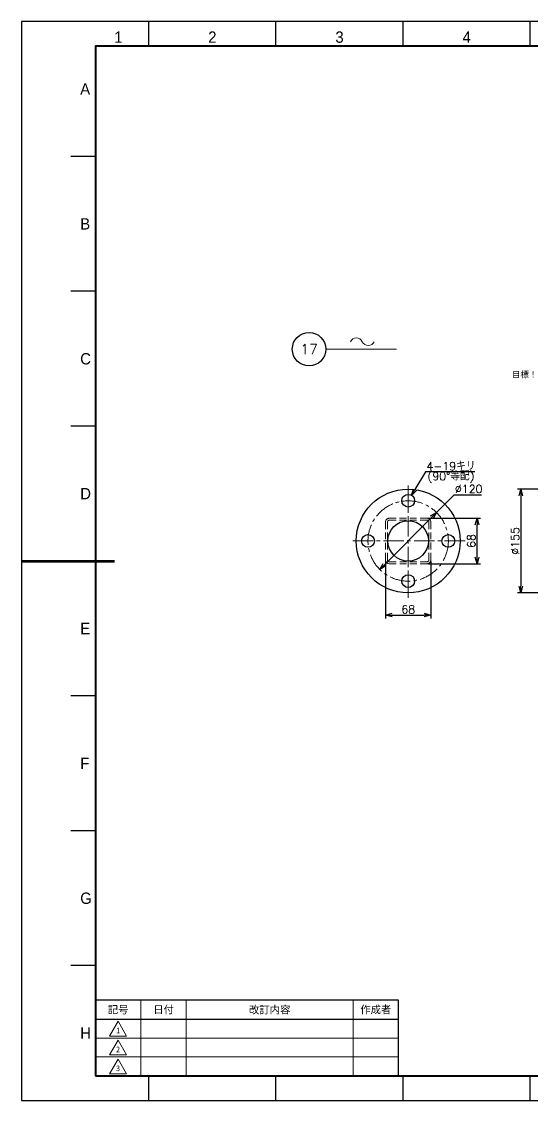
# Model space of a CAD drawing. Header units: millimetres. Extents: x -7 to 4834, y -34 to 1682.
# Drawn here: x 2555 to 3317, y 27 to 1638 of the extents above; entities that cross this region are included whole.
import ezdxf
from ezdxf.entities.mleader import LeaderData, LeaderLine
from ezdxf.enums import TextEntityAlignment as Align
from ezdxf.math import Vec2, Vec3

# ---------------------------------------------------------------- set-up
doc = ezdxf.new("R2010")
doc.units = ezdxf.units.MM
doc.header["$LTSCALE"] = 1.6
doc.header["$PDMODE"] = 99
doc.header["$PDSIZE"] = 1
doc.linetypes.add('CENTER2', pattern=[28.575, 19.05, -3.175, 3.175, -3.175])
doc.linetypes.add('HIDDEN', pattern=[9.525, 6.35, -3.175])
for name, color, linetype, lineweight in [('04_HIDDEN', 2, 'HIDDEN', 13), ('05_CENTER', 4, 'CENTER2', 13), ('08_DIM', 3, 'Continuous', 13), ('99_図枠', 7, 'Continuous', 40)]:
    doc.layers.add(name, color=color, linetype=linetype, lineweight=lineweight)
doc.styles.add('KSS_TXT', font='txt.shx', dxfattribs={"bigfont": 'extfont2.shx'})
doc.styles.add('MS_G', font='MS Gothic.ttf')
doc.styles.get("Standard").update_dxf_attribs({"font": 'txt.shx', "bigfont": 'extfont2.shx'})
doc.styles.add('表題用', font='MS PGothic.ttf')
doc.dimstyles.new('KSS_DIM', dxfattribs={"dimscale": 4, "dimtxt": 3, "dimasz": 2.5, "dimexe": 1.25, "dimexo": 0.625, "dimtad": 1, "dimdsep": 46, "dimtxsty": 'KSS_TXT', "dimblk": 'OPEN30', "dimcen": 0, "dimazin": 2, "dimtfac": 0.75, "dimtmove": 0, "dimatfit": 3, "dimldrblk": 'OPEN30', "dimfxl": 1.25, "dimtolj": 1, "dimarcsym": 0})
doc.dimstyles.new('KSS_DIM$3', dxfattribs={"dimscale": 4, "dimtxt": 3, "dimasz": 2.5, "dimexe": 1.25, "dimexo": 0.625, "dimtad": 1, "dimtih": 1, "dimtoh": 1, "dimdsep": 46, "dimtxsty": 'KSS_TXT', "dimblk": 'OPEN30', "dimcen": 0, "dimazin": 2, "dimtfac": 0.75, "dimtofl": 0, "dimtmove": 0, "dimatfit": 3, "dimldrblk": 'OPEN30', "dimfxl": 1.25, "dimtolj": 1, "dimarcsym": 0})

# ---------------------------------------------------------------- blocks, each defined once
blk = doc.blocks.new('AM_BALLOON1')
at = {"transparency": 16777216}
blk.add_circle((0, 0), 5, dxfattribs=at)
blk.add_attdef('B_NUMBER', text='', height=3, dxfattribs=at).set_placement((0, 0), align=Align.MIDDLE_CENTER)
blk = doc.blocks.new('_OPEN')
at = {"color": 0, "linetype": 'ByBlock'}
for p, q in [((-1, 0.17), (0, 0)), ((0, 0), (-1, -0.17)), ((0, 0), (-1, 0))]:
    blk.add_line(p, q, dxfattribs=at)
blk = doc.blocks.new('p1ba05')
for centre, start, end in [((-2.95, 0.29), 24.2276, 155.5758), ((0, 1.62), 204.2276, 335.5758)]:
    blk.add_arc(centre, 1.62, start, end)
blk = doc.blocks.new('_Open30')
at = {"color": 0, "linetype": 'ByBlock', "lineweight": -2}
for p, q in [((-1, 0.27), (0, 0)), ((0, 0), (-1, -0.27)), ((0, 0), (-1, 0))]:
    blk.add_line(p, q, dxfattribs=at)
blk = doc.blocks.new('*D312')
at = {"layer": '08_DIM', "color": 0, "lineweight": -2, "transparency": 16777216}
for p, q in [((3372.5, 939.9), (3295.8, 939.9)), ((3300.8, 929.9), (3300.8, 794.9)), ((3372.5, 784.9), (3295.8, 784.9))]:
    blk.add_line(p, q, dxfattribs=at)
at = {"layer": 'Defpoints', "color": 0, "transparency": 16777216}
for p in [(3375, 939.9), (3300.8, 784.9), (3375, 784.9)]:
    blk.add_point(p, dxfattribs=at)
at = {"layer": '08_DIM', "color": 0, "lineweight": -2, "transparency": 16777216, "xscale": 10, "yscale": 10, "zscale": 10}
for p, rotation in [((3300.8, 939.9), 90), ((3300.8, 784.9), 270)]:
    blk.add_blockref('_Open30', p, dxfattribs=dict(at, rotation=rotation))
at = {"layer": '08_DIM', "color": 0, "transparency": 16777216, "insert": (3292.3, 862.4), "char_height": 12, "attachment_point": 5, "rotation": 90, "style": 'KSS_TXT'}
blk.add_mtext('\\A1;%%C155', dxfattribs=at)
blk = doc.blocks.new('*D318')
at = {"layer": '08_DIM', "color": 0, "lineweight": -2, "transparency": 16777216}
for p, q in [((3174.9, 904.9), (3201.4, 931.5)), ((3201.4, 931.5), (3241.9, 931.5)), ((3097.3, 826.9), (3167.9, 897.8))]:
    blk.add_line(p, q, dxfattribs=at)
at = {"layer": 'Defpoints', "color": 0, "transparency": 16777216}
for p in [(3174.9, 904.9), (3090.3, 819.8)]:
    blk.add_point(p, dxfattribs=at)
at = {"layer": '08_DIM', "color": 0, "lineweight": -2, "transparency": 16777216, "xscale": 10, "yscale": 10, "zscale": 10}
for p, rotation in [((3174.9, 904.9), 45.15188647750616), ((3090.3, 819.8), 225.1518864775062)]:
    blk.add_blockref('_Open30', p, dxfattribs=dict(at, rotation=rotation))
at = {"layer": '08_DIM', "color": 0, "transparency": 16777216, "insert": (3222.9, 940), "char_height": 12, "attachment_point": 5, "style": 'KSS_TXT'}
blk.add_mtext('\\A1;%%C120', dxfattribs=at)
blk = doc.blocks.new('*D319')
at = {"layer": '08_DIM', "color": 0, "lineweight": -2, "transparency": 16777216}
for p, q in [((3098.6, 831.9), (3098.6, 746.6)), ((3166.6, 831.9), (3166.6, 746.6)), ((3108.6, 751.6), (3156.6, 751.6))]:
    blk.add_line(p, q, dxfattribs=at)
at = {"layer": 'Defpoints', "color": 0, "transparency": 16777216}
for p in [(3098.6, 834.4), (3166.6, 834.4), (3166.6, 751.6)]:
    blk.add_point(p, dxfattribs=at)
at = {"layer": '08_DIM', "color": 0, "lineweight": -2, "transparency": 16777216, "xscale": 10, "yscale": 10, "zscale": 10, "rotation": 180}
blk.add_blockref('_Open30', (3098.6, 751.6), dxfattribs=at)
at = {"layer": '08_DIM', "color": 0, "lineweight": -2, "transparency": 16777216, "xscale": 10, "yscale": 10, "zscale": 10}
blk.add_blockref('_Open30', (3166.6, 751.6), dxfattribs=at)
at = {"layer": '08_DIM', "color": 0, "transparency": 16777216, "insert": (3132.6, 760.1), "char_height": 12, "attachment_point": 5, "style": 'KSS_TXT'}
blk.add_mtext('\\A1;68', dxfattribs=at)
blk = doc.blocks.new('*D320')
at = {"layer": '08_DIM', "color": 0, "lineweight": -2, "transparency": 16777216}
for p, q in [((3163.1, 896.4), (3240.4, 896.4)), ((3235.4, 838.4), (3235.4, 886.4)), ((3163.1, 828.4), (3240.4, 828.4))]:
    blk.add_line(p, q, dxfattribs=at)
at = {"layer": 'Defpoints', "color": 0, "transparency": 16777216}
for p in [(3160.6, 896.4), (3235.4, 896.4), (3160.6, 828.4)]:
    blk.add_point(p, dxfattribs=at)
at = {"layer": '08_DIM', "color": 0, "lineweight": -2, "transparency": 16777216, "xscale": 10, "yscale": 10, "zscale": 10}
for p, rotation in [((3235.4, 896.4), 90), ((3235.4, 828.4), 270)]:
    blk.add_blockref('_Open30', p, dxfattribs=dict(at, rotation=rotation))
at = {"layer": '08_DIM', "color": 0, "transparency": 16777216, "insert": (3226.9, 862.4), "char_height": 12, "attachment_point": 5, "rotation": 90, "style": 'KSS_TXT'}
blk.add_mtext('\\A1;68', dxfattribs=at)
blk = doc.blocks.new('*D321')
at = {"layer": '08_DIM', "color": 0, "lineweight": -2, "transparency": 16777216}
for p, q in [((3158.6, 965.6), (3142.7, 939.1)), ((3231.9, 965.6), (3158.6, 965.6))]:
    blk.add_line(p, q, dxfattribs=at)
at = {"layer": 'Defpoints', "color": 0, "transparency": 16777216}
for p in [(3137.5, 930.5), (3127.7, 914.2)]:
    blk.add_point(p, dxfattribs=at)
at = {"layer": '08_DIM', "color": 0, "lineweight": -2, "transparency": 16777216, "xscale": 10, "yscale": 10, "zscale": 10, "rotation": 238.916646189371}
blk.add_blockref('_Open30', (3137.5, 930.5), dxfattribs=at)
at = {"layer": '08_DIM', "color": 0, "transparency": 16777216, "char_height": 12, "attachment_point": 5, "style": 'KSS_TXT'}
for s, insert in [('\\A1;4-19キリ', (3196.5, 974.1)), ('\\A1;(90°等配)', (3196.5, 957.1))]:
    blk.add_mtext(s, dxfattribs=dict(at, insert=insert))

msp = doc.modelspace()

# ---------------------------------------------------------------- linework, layer by layer
at = {"color": 0}
for centre, radius in [((3132.592, 862.356), 77.5), ((3132.592, 922.356), 9.5), ((3132.592, 862.356), 30.25), ((3072.592, 862.356), 9.5), ((3192.592, 862.356), 9.5), ((3132.592, 802.356), 9.5)]:
    msp.add_circle(centre, radius, dxfattribs=at)
at = {"layer": '04_HIDDEN'}
for points in [[(3104.592, 896.356), (3160.592, 896.356, -0.41421356), (3166.592, 890.356), (3166.592, 834.356, -0.41421356), (3160.592, 828.356), (3104.592, 828.356, -0.41421356), (3098.592, 834.356), (3098.592, 890.356, -0.41421356)], [(3104.592, 893.356), (3160.592, 893.356, -0.41421356), (3163.592, 890.356), (3163.592, 834.356, -0.41421356), (3160.592, 831.356), (3104.592, 831.356, -0.41421356), (3101.592, 834.356), (3101.592, 890.356, -0.41421356)]]:
    msp.add_lwpolyline(points, format="xyb", close=True, dxfattribs=at)
at = {"layer": '05_CENTER'}
for p, q in [((3132.592, 777.397), (3132.592, 947.315)), ((3132.592, 938.014), (3132.592, 906.699)), ((3217.551, 862.356), (3047.633, 862.356)), ((3132.592, 818.014), (3132.592, 786.699))]:
    msp.add_line(p, q, dxfattribs=at)
msp.add_circle((3132.592, 862.356), 60, dxfattribs=at)
at = {"layer": '08_DIM'}
msp.add_line((3009.666, 1148.749), (3115.334, 1148.749), dxfattribs=at)
at = {"layer": '99_図枠', "lineweight": 25}
for p, q in [((2745.28, 1601.233), (2745.28, 1638.005)), ((2935.162, 1601.233), (2935.162, 1638.005)), ((3125.044, 1601.233), (3125.044, 1638.005)), ((3314.926, 1601.233), (3314.926, 1638.005)), ((2665.599, 1436.594), (2628.828, 1436.594)), ((2665.599, 1235.184), (2628.828, 1235.184)), ((2665.599, 1033.773), (2628.828, 1033.773)), ((2665.599, 630.952), (2628.828, 630.952)), ((2665.599, 429.541), (2628.828, 429.541)), ((2665.599, 228.131), (2628.828, 228.131)), ((2665.599, 148.349), (3118.171, 148.349)), ((2745.28, 26.885), (2745.28, 63.492)), ((2935.162, 26.885), (2935.162, 63.492)), ((3125.044, 26.885), (3125.044, 63.492)), ((3314.926, 26.885), (3314.926, 63.492))]:
    msp.add_line(p, q, dxfattribs=at)
at = {"layer": '99_図枠', "lineweight": 53}
msp.add_line((2555.398, 832.362), (2693.885, 832.362), dxfattribs=at)
at = {"layer": '99_図枠', "lineweight": 13}
for p, q in [((2733.485, 63.492), (2733.485, 176.635)), ((2801.371, 63.492), (2801.371, 176.635)), ((3050.285, 63.492), (3050.285, 176.635)), ((2665.599, 120.063), (3118.171, 120.063)), ((2665.599, 91.777), (3118.171, 91.777))]:
    msp.add_line(p, q, dxfattribs=at)
at = {"layer": '99_図枠'}
msp.add_lwpolyline([(2665.599, 63.492), (4797.211, 63.492), (4797.211, 1601.233), (2665.599, 1601.233)], close=True, dxfattribs=at)
at = {"layer": '99_図枠', "lineweight": 25}
msp.add_lwpolyline([(2665.599, 63.492), (3118.171, 63.492), (3118.171, 176.635), (2665.599, 176.635)], close=True, dxfattribs=at)
at = {"layer": '99_図枠', "lineweight": 13}
for points in [[(2686.814, 123.067), (2699.542, 145.114), (2712.271, 123.067), (2686.814, 123.067)], [(2686.814, 94.782), (2699.542, 116.828), (2712.271, 94.782), (2686.814, 94.782)], [(2686.814, 66.496), (2699.542, 88.542), (2712.271, 66.496), (2686.814, 66.496)]]:
    msp.add_lwpolyline(points, dxfattribs=at)
at = {"layer": 'Defpoints'}
msp.add_lwpolyline([(2555.398, 26.885), (4833.982, 26.885), (4833.982, 1638.005), (2555.398, 1638.005)], close=True, dxfattribs=at)

# ---------------------------------------------------------------- block references
at = {"layer": '08_DIM', "xscale": 6, "yscale": 6, "zscale": 6}
msp.add_blockref('p1ba05', (3072.988, 1154.219), dxfattribs=at)

# ---------------------------------------------------------------- texts
at = {"layer": '08_DIM', "style": 'KSS_TXT'}
msp.add_text('目標！', height=9, dxfattribs=at).set_placement((3287.551, 1105.558))
at = {"layer": '99_図枠', "lineweight": 13, "style": '表題用'}
for s, p in [('1', (2699.894, 1601.233)), ('2', (2840.221, 1601.233)), ('3', (3030.103, 1601.233)), ('4', (3219.985, 1601.233))]:
    msp.add_text(s, height=16.971, dxfattribs=at).set_placement(p, align=Align.BOTTOM_CENTER)
for s, p in [('A', (2642.971, 1537.299)), ('B', (2642.971, 1335.889)), ('C', (2642.971, 1134.478)), ('D', (2642.971, 933.068)), ('E', (2642.971, 731.657)), ('F', (2642.971, 530.247)), ('G', (2642.971, 328.836)), ('H', (2642.971, 127.426))]:
    msp.add_text(s, height=16.971, dxfattribs=at).set_placement(p, align=Align.MIDDLE_LEFT)
at = {"layer": '99_図枠', "style": '表題用'}
for s, p in [('記号', (2699.542, 162.492)), ('日付', (2767.428, 162.492)), ('作成者', (3084.228, 162.492))]:
    msp.add_text(s, height=11.3143, dxfattribs=at).set_placement(p, align=Align.MIDDLE_CENTER)
msp.add_text('改訂内容', height=11.3143, dxfattribs=at).set_placement((2925.828, 162.492), align=Align.MIDDLE)
at = {"layer": '99_図枠', "lineweight": 13, "style": 'MS_G'}
for s, p in [('1', (2699.542, 131.377)), ('2', (2699.542, 103.092)), ('3', (2699.542, 74.806))]:
    msp.add_text(s, height=8.486, dxfattribs=at).set_placement(p, align=Align.MIDDLE)

# ---------------------------------------------------------------- dimensions: what is measured, and where the dimension line sits
at = {"layer": '08_DIM'}
dim = msp.add_diameter_dim_2p(p1=(3127.688, 914.22), p2=(3137.497, 930.492), text='4-<>', dimstyle='KSS_DIM$3', override={"dimpost": '<>キリ\\X(90°等配)', "dimtix": 1, "dimarcsym": 1}, dxfattribs=at)
dim.commit()
dim.dimension.update_dxf_attribs({"geometry": '*D321', "text_midpoint": (3196.549, 965.579), "dimtype": 163})
dim = msp.add_diameter_dim_2p(p1=(3090.278, 819.818), p2=(3174.906, 904.895), dimstyle='KSS_DIM$3', override={"dimpost": '%%C<>', "dimtix": 1, "dimatfit": 2, "dimarcsym": 1}, dxfattribs=at)
dim.commit()
dim.dimension.update_dxf_attribs({"geometry": '*D318', "text_midpoint": (3222.852, 931.482), "dimtype": 163})
dim = msp.add_linear_dim(base=(3300.822, 784.856), p1=(3375.01, 939.856), p2=(3375.01, 784.856), angle=90, text='%%C<>', dimstyle='KSS_DIM', override={"dimarcsym": 1}, dxfattribs=at)
dim.commit()
dim.dimension.update_dxf_attribs({"geometry": '*D312', "text_midpoint": (3292.322, 862.356)})
dim = msp.add_linear_dim(base=(3235.447, 896.356), p1=(3160.592, 828.356), p2=(3160.592, 896.356), angle=90, dimstyle='KSS_DIM', override={"dimarcsym": 1}, dxfattribs=at)
dim.commit()
dim.dimension.update_dxf_attribs({"geometry": '*D320', "text_midpoint": (3226.947, 862.356)})
dim = msp.add_linear_dim(base=(3166.592, 751.585), p1=(3098.592, 834.356), p2=(3166.592, 834.356), dimstyle='KSS_DIM', override={"dimarcsym": 1}, dxfattribs=at)
dim.commit()
dim.dimension.update_dxf_attribs({"geometry": '*D319', "text_midpoint": (3132.592, 760.085)})

# ---------------------------------------------------------------- leaders
ml = msp.add_multileader_block('Standard', dxfattribs=at)
ml.set_content('AM_BALLOON1', color=256, scale=5)
ml.set_attribute('B_NUMBER', '17', width=0)
ml.set_leader_properties(color=256, linetype='ByLayer', lineweight=-1)
ml.set_arrow_properties(name='OPEN')
ml.build(insert=Vec2(0, 0))
ml.multileader.update_dxf_attribs({"leader_type": 0, "has_dogleg": 0, "text_right_attachment_type": 6, "dogleg_length": 0, "arrow_head_size": 10, "scale": 2.5, "block_connection_type": 1})
ctx = ml.context
ctx.base_point, ctx.scale, ctx.char_height, ctx.arrow_head_size, ctx.landing_gap_size, ctx.plane_origin = Vec3(2984.637, 1148.769), 2.5, 20, 10, 10, Vec3(2984.637, 1148.769)
ctx.right_attachment, ctx.attachment_type = 6, 1
ctx.block.insert = Vec3(2984.637, 1148.769)

doc.saveas('drawing.dxf')
